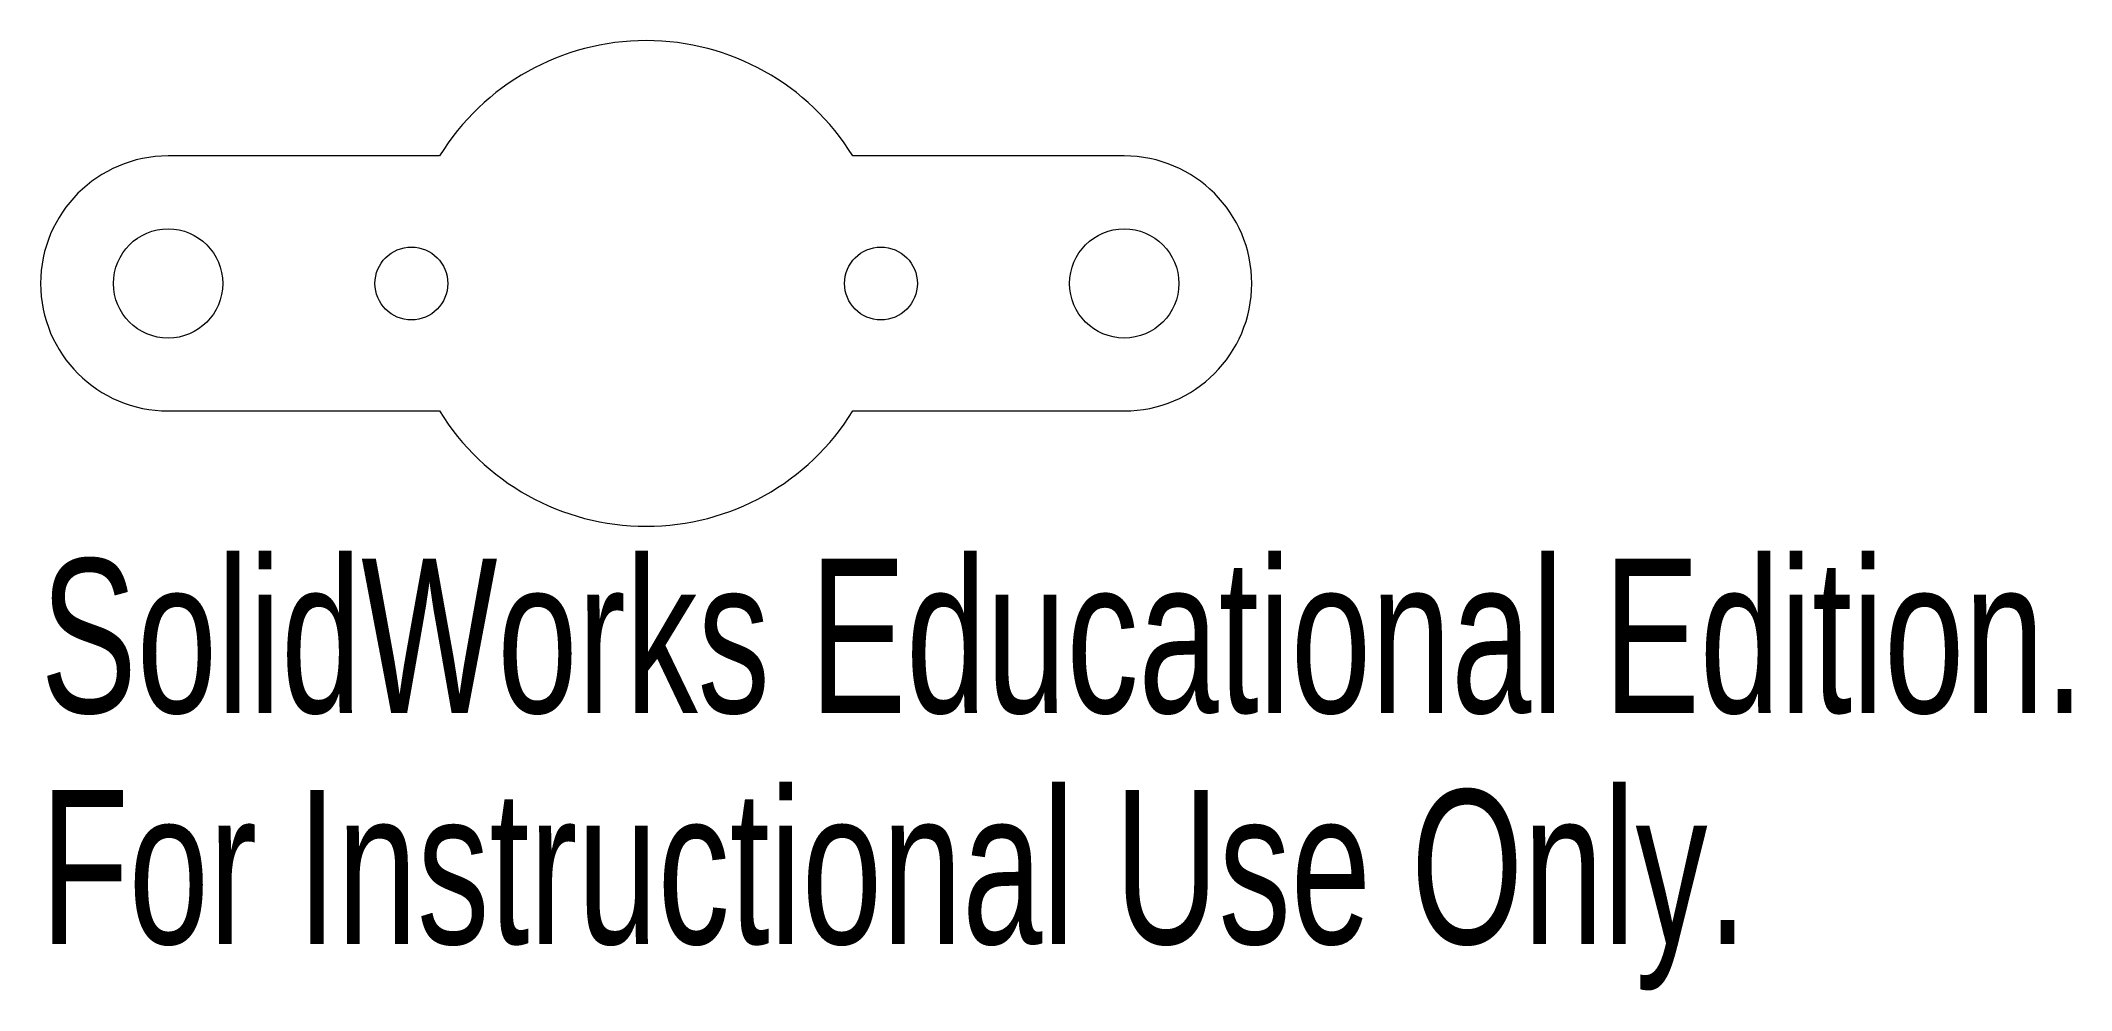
# Model space of a CAD drawing. Header units: millimetres. Extents: x -19 to 44.7, y -22.2 to 7.6.
import ezdxf

# ---------------------------------------------------------------- set-up
doc = ezdxf.new("R2010")
doc.units = ezdxf.units.MM
doc.styles.add('SLDTEXTSTYLE0', font='TXT', dxfattribs={"width": 0.7})

msp = doc.modelspace()

# ---------------------------------------------------------------- linework, layer by layer
at = {"color": 7, "linetype": 'Continuous', "lineweight": 15}
for p, q in [((-6.486, 4), (-15, 4)), ((15, 4), (6.486, 4)), ((-15, -4), (-6.486, -4)), ((6.486, -4), (15, -4))]:
    msp.add_line(p, q, dxfattribs=at)
for centre, radius in [((-15, 0), 1.715), ((15, 0), 1.714), ((-7.366, 0), 1.143), ((7.366, 0), 1.143)]:
    msp.add_circle(centre, radius, dxfattribs=at)
for centre, radius, start, end in [((0, 0), 7.62, 31.66383, 148.33617), ((-15, 0), 4, 90, 270), ((15, 0), 4, 270, 90), ((0, 0), 7.62, 211.66383, 328.33617)]:
    msp.add_arc(centre, radius, start, end, dxfattribs=at)

# ---------------------------------------------------------------- texts
at = {"color": 7, "linetype": 'Continuous', "char_height": 4.83362, "attachment_point": 1, "style": 'SLDTEXTSTYLE0'}
for s, insert in [('SolidWorks Educational Edition.', (-19, -8.64)), ('For Instructional Use Only.', (-19, -15.89))]:
    msp.add_mtext(s, dxfattribs=dict(at, insert=insert))

doc.saveas('drawing.dxf')
